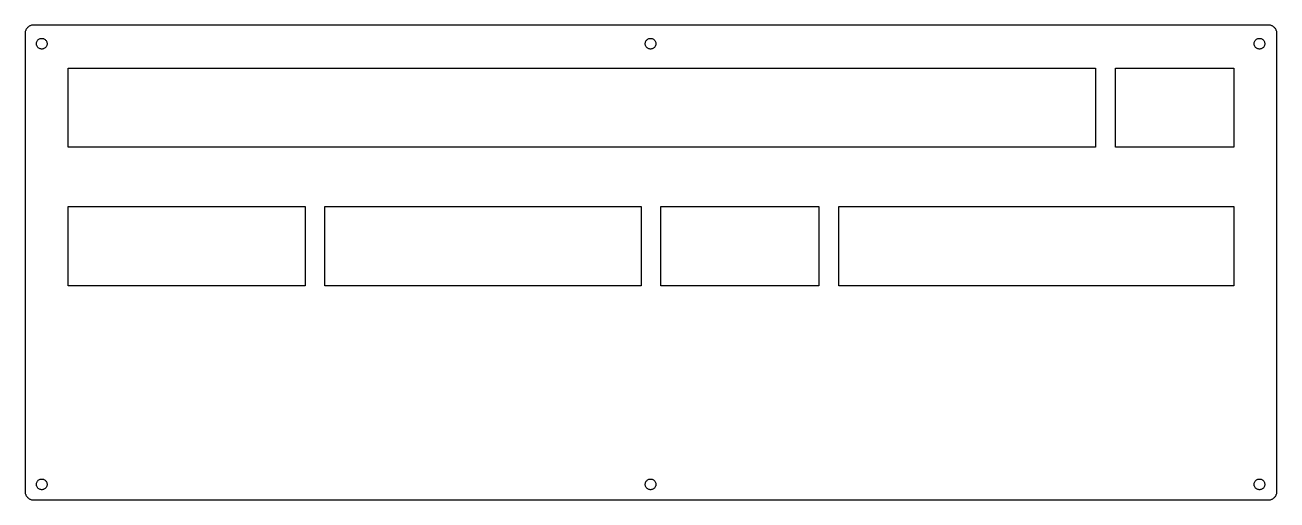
# Model space of a CAD drawing. Extents: x 0 to 293, y 0 to 111.
import ezdxf

# ---------------------------------------------------------------- set-up
doc = ezdxf.new("R2010")
doc.units = 0
doc.layers.get('0').update_dxf_attribs({"linetype": 'CONTINUOUS'})

msp = doc.modelspace()

# ---------------------------------------------------------------- linework, layer by layer
for points in [[(291.277, 0.364258), (291.433, 0.381836), (291.587, 0.412109), (291.739, 0.455078), (291.887, 0.509766), (292.028, 0.574219), (292.166, 0.651367), (292.297, 0.738281), (292.42, 0.836914), (292.535, 0.942383), (292.642, 1.05859), (292.74, 1.18066), (292.826, 1.31152), (292.903, 1.44922), (292.968, 1.5918), (293.023, 1.7373), (293.066, 1.89062), (293.096, 2.04395), (293.114, 2.20117), (293.121, 2.35645), (293.121, 109.382), (293.114, 109.539), (293.096, 109.696), (293.066, 109.849), (293.023, 110.002), (292.968, 110.148), (292.903, 110.29), (292.826, 110.428), (292.74, 110.559), (292.642, 110.681), (292.535, 110.797), (292.42, 110.903), (292.297, 111.001), (292.166, 111.088), (292.028, 111.165), (291.887, 111.23), (291.739, 111.285), (291.587, 111.327), (291.433, 111.358), (291.277, 111.376), (291.12, 111.383), (2.0957, 111.383), (1.93848, 111.376), (1.78223, 111.358), (1.62891, 111.327), (1.47559, 111.285), (1.33008, 111.23), (1.1875, 111.165), (1.0498, 111.088), (0.918945, 111.001), (0.796875, 110.903), (0.680664, 110.797), (0.574219, 110.681), (0.476562, 110.559), (0.389648, 110.428), (0.3125, 110.29), (0.248047, 110.148), (0.193359, 110.002), (0.150391, 109.849), (0.120117, 109.696), (0.101562, 109.539), (0.094727, 109.382), (0.094727, 2.35645), (0.101562, 2.20117), (0.120117, 2.04395), (0.150391, 1.89062), (0.193359, 1.7373), (0.248047, 1.5918), (0.3125, 1.44922), (0.389648, 1.31152), (0.476562, 1.18066), (0.574219, 1.05859), (0.680664, 0.942383), (0.796875, 0.836914), (0.918945, 0.738281), (1.0498, 0.651367), (1.1875, 0.574219), (1.33008, 0.509766), (1.47559, 0.455078), (1.62891, 0.412109), (1.78223, 0.381836), (1.93848, 0.364258), (2.0957, 0.356445), (291.12, 0.356445)], [(3.92151, 105.779), (3.76577, 105.799), (3.61373, 105.838), (3.46778, 105.896), (3.33022, 105.972), (3.20322, 106.064), (3.08879, 106.171), (2.98873, 106.292), (2.90462, 106.425), (2.83778, 106.567), (2.78927, 106.716), (2.75986, 106.87), (2.75, 107.027), (2.75986, 107.184), (2.78927, 107.338), (2.83778, 107.487), (2.90462, 107.629), (2.98873, 107.762), (3.08879, 107.883), (3.20322, 107.99), (3.33022, 108.082), (3.46778, 108.158), (3.61373, 108.216), (3.76577, 108.255), (3.92151, 108.275), (4.07849, 108.275), (4.23423, 108.255), (4.38627, 108.216), (4.53222, 108.158), (4.66978, 108.082), (4.79678, 107.99), (4.91121, 107.883), (5.01127, 107.762), (5.09538, 107.629), (5.16222, 107.487), (5.21073, 107.338), (5.24014, 107.184), (5.25, 107.027), (5.24014, 106.87), (5.21073, 106.716), (5.16222, 106.567), (5.09538, 106.425), (5.01127, 106.292), (4.91121, 106.171), (4.79678, 106.064), (4.66978, 105.972), (4.53222, 105.896), (4.38627, 105.838), (4.23423, 105.799), (4.07849, 105.779)], [(146.435, 105.779), (146.279, 105.799), (146.127, 105.838), (145.981, 105.896), (145.844, 105.972), (145.717, 106.064), (145.602, 106.171), (145.502, 106.292), (145.418, 106.425), (145.351, 106.567), (145.303, 106.716), (145.273, 106.87), (145.263, 107.027), (145.273, 107.184), (145.303, 107.338), (145.351, 107.487), (145.418, 107.629), (145.502, 107.762), (145.602, 107.883), (145.717, 107.99), (145.844, 108.082), (145.981, 108.158), (146.127, 108.216), (146.279, 108.255), (146.435, 108.275), (146.592, 108.275), (146.748, 108.255), (146.9, 108.216), (147.046, 108.158), (147.183, 108.082), (147.31, 107.99), (147.425, 107.883), (147.525, 107.762), (147.609, 107.629), (147.676, 107.487), (147.724, 107.338), (147.754, 107.184), (147.763, 107.027), (147.754, 106.87), (147.724, 106.716), (147.676, 106.567), (147.609, 106.425), (147.525, 106.292), (147.425, 106.171), (147.31, 106.064), (147.183, 105.972), (147.046, 105.896), (146.9, 105.838), (146.748, 105.799), (146.592, 105.779)], [(288.949, 105.779), (288.793, 105.799), (288.641, 105.838), (288.495, 105.896), (288.357, 105.972), (288.23, 106.064), (288.116, 106.171), (288.016, 106.292), (287.932, 106.425), (287.865, 106.567), (287.816, 106.716), (287.787, 106.87), (287.777, 107.027), (287.787, 107.184), (287.816, 107.338), (287.865, 107.487), (287.932, 107.629), (288.016, 107.762), (288.116, 107.883), (288.23, 107.99), (288.357, 108.082), (288.495, 108.158), (288.641, 108.216), (288.793, 108.255), (288.949, 108.275), (289.105, 108.275), (289.261, 108.255), (289.413, 108.216), (289.559, 108.158), (289.697, 108.082), (289.824, 107.99), (289.938, 107.883), (290.038, 107.762), (290.122, 107.629), (290.189, 107.487), (290.238, 107.338), (290.267, 107.184), (290.277, 107.027), (290.267, 106.87), (290.238, 106.716), (290.189, 106.567), (290.122, 106.425), (290.038, 106.292), (289.938, 106.171), (289.824, 106.064), (289.697, 105.972), (289.559, 105.896), (289.413, 105.838), (289.261, 105.799), (289.105, 105.779)], [(10.1699, 82.8066), (10.1699, 101.308), (250.672, 101.308), (250.672, 82.8066)], [(255.294, 82.8066), (255.294, 101.308), (283.045, 101.308), (283.045, 82.8066)], [(10.1699, 50.4307), (10.1699, 68.9336), (65.6719, 68.9336), (65.6719, 50.4307)], [(70.2949, 50.4307), (70.2949, 68.9336), (144.297, 68.9336), (144.297, 50.4307)], [(148.919, 50.4307), (148.919, 68.9336), (185.922, 68.9336), (185.922, 50.4307)], [(190.544, 50.4307), (190.544, 68.9336), (283.045, 68.9336), (283.045, 50.4307)], [(3.92151, 2.75247), (3.76577, 2.77214), (3.61373, 2.81118), (3.46778, 2.86897), (3.33022, 2.94459), (3.20322, 3.03686), (3.08879, 3.14432), (2.98873, 3.26527), (2.90462, 3.39781), (2.83778, 3.53984), (2.78927, 3.68914), (2.75986, 3.84333), (2.75, 4), (2.75986, 4.15667), (2.78927, 4.31086), (2.83778, 4.46016), (2.90462, 4.60219), (2.98873, 4.73473), (3.08879, 4.85568), (3.20322, 4.96314), (3.33022, 5.05541), (3.46778, 5.13103), (3.61373, 5.18882), (3.76577, 5.22786), (3.92151, 5.24753), (4.07849, 5.24753), (4.23423, 5.22786), (4.38627, 5.18882), (4.53222, 5.13103), (4.66978, 5.05541), (4.79678, 4.96314), (4.91121, 4.85568), (5.01127, 4.73473), (5.09538, 4.60219), (5.16222, 4.46016), (5.21073, 4.31086), (5.24014, 4.15667), (5.25, 4), (5.24014, 3.84333), (5.21073, 3.68914), (5.16222, 3.53984), (5.09538, 3.39781), (5.01127, 3.26527), (4.91121, 3.14432), (4.79678, 3.03686), (4.66978, 2.94459), (4.53222, 2.86897), (4.38627, 2.81118), (4.23423, 2.77214), (4.07849, 2.75247)], [(146.435, 2.75247), (146.279, 2.77214), (146.127, 2.81118), (145.981, 2.86897), (145.844, 2.94459), (145.717, 3.03686), (145.602, 3.14432), (145.502, 3.26527), (145.418, 3.39781), (145.351, 3.53984), (145.303, 3.68914), (145.273, 3.84333), (145.263, 4), (145.273, 4.15667), (145.303, 4.31086), (145.351, 4.46016), (145.418, 4.60219), (145.502, 4.73473), (145.602, 4.85568), (145.717, 4.96314), (145.844, 5.05541), (145.981, 5.13103), (146.127, 5.18882), (146.279, 5.22786), (146.435, 5.24753), (146.592, 5.24753), (146.748, 5.22786), (146.9, 5.18882), (147.046, 5.13103), (147.183, 5.05541), (147.31, 4.96314), (147.425, 4.85568), (147.525, 4.73473), (147.609, 4.60219), (147.676, 4.46016), (147.724, 4.31086), (147.754, 4.15667), (147.763, 4), (147.754, 3.84333), (147.724, 3.68914), (147.676, 3.53984), (147.609, 3.39781), (147.525, 3.26527), (147.425, 3.14432), (147.31, 3.03686), (147.183, 2.94459), (147.046, 2.86897), (146.9, 2.81118), (146.748, 2.77214), (146.592, 2.75247)], [(288.949, 2.75247), (288.793, 2.77214), (288.641, 2.81118), (288.495, 2.86897), (288.357, 2.94459), (288.23, 3.03686), (288.116, 3.14432), (288.016, 3.26527), (287.932, 3.39781), (287.865, 3.53984), (287.816, 3.68914), (287.787, 3.84333), (287.777, 4), (287.787, 4.15667), (287.816, 4.31086), (287.865, 4.46016), (287.932, 4.60219), (288.016, 4.73473), (288.116, 4.85568), (288.23, 4.96314), (288.357, 5.05541), (288.495, 5.13103), (288.641, 5.18882), (288.793, 5.22786), (288.949, 5.24753), (289.105, 5.24753), (289.261, 5.22786), (289.413, 5.18882), (289.559, 5.13103), (289.697, 5.05541), (289.824, 4.96314), (289.938, 4.85568), (290.038, 4.73473), (290.122, 4.60219), (290.189, 4.46016), (290.238, 4.31086), (290.267, 4.15667), (290.277, 4), (290.267, 3.84333), (290.238, 3.68914), (290.189, 3.53984), (290.122, 3.39781), (290.038, 3.26527), (289.938, 3.14432), (289.824, 3.03686), (289.697, 2.94459), (289.559, 2.86897), (289.413, 2.81118), (289.261, 2.77214), (289.105, 2.75247)]]:
    msp.add_lwpolyline(points, close=True)

doc.saveas('drawing.dxf')
